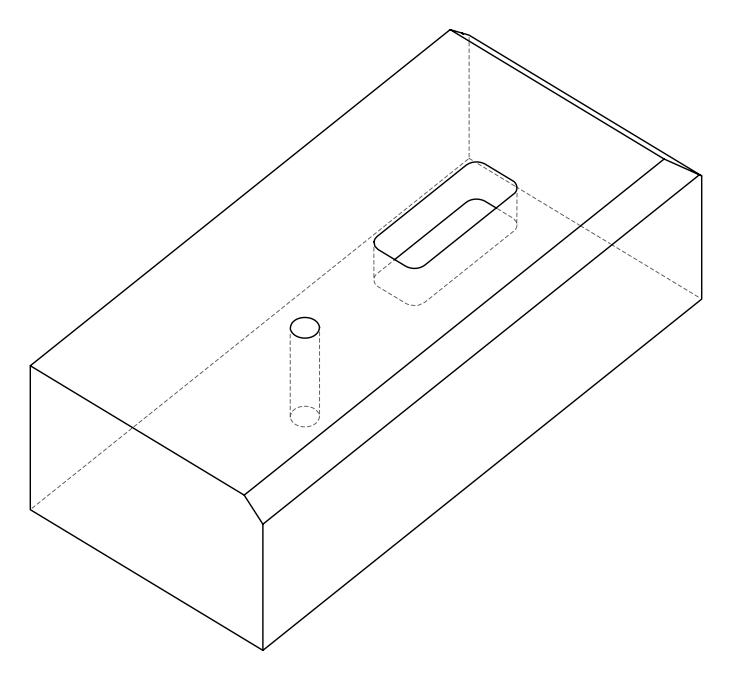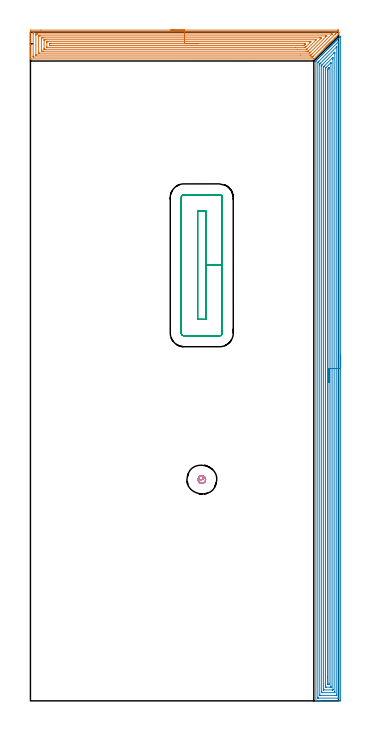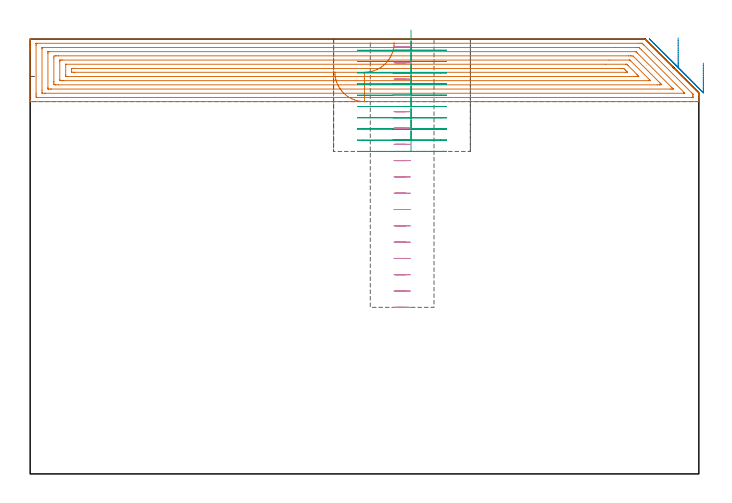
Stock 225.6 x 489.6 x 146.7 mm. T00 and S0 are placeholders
(PLAN: 4 operations, 1 tool changes, 53.1 min)
(1 AREA_MILL | FG_CHAMFER_SURFACE | UGT0205_001 | 14.24 min | 50179 mm3)
(2 AREA_MILL_1 | FG_CHAMFER_SURFACE_1 | UGT0205_001 | 27.02 min | 77769 mm3)
(3 MILL_RECTANGULAR_POCKET | POCKET_RECTANGULAR_STRAIGHT | NXT0201_012 | Follow Part, ap 4, ae 75% | 10.02 min | 205082 mm3)
(4 MILL_BLIND_HOLE_FROM_SOLID_MATERIAL | STEP1POCKET | NXT0201_012 | Spiral | 1.85 min | 32848 mm3)
(TOOL UGT0205_001 | Chamfer Mill 20 x 3 x 45 deg. | D20 FL50 Z2)
(TOOL NXT0201_012 | ENDMILL 16mm [2P460-1600-NA 1630] | D16 FL38 Z6)
(OP 1 AREA_MILL)
G17 G21 G94 G90
T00 M6
G54
G17 G0 G90 X102.8 Y491.1 S1061 M3
G43 Z156.7 H0
Z135.6
G94 G1 X102.838 Z134.728 F250.
X102.952 Z133.864
X103.141 Z133.012
X103.403 Z132.18
X103.737 Z131.374
X104.14 Z130.6
X104.609 Z129.864
X105.14 Z129.172
X105.729 Z128.529
X106.372 Z127.94
X107.064 Z127.409
X107.8 Z126.94
X108.574 Z126.537
X109.38 Z126.203
X110.212 Z125.941
X111.064 Z125.752
X111.928 Z125.638
X112.8 Z125.6
X224.975
X225.205 Y491.098 Z125.602
X225.597 Y491.091 Z125.606
X225.6 Y491.019 Z125.678
Y489.79 Z126.906
Y489.09 Z127.61
Y488.73 Z127.97
Y488.125 Z128.574
X225.599 Y488.099 Z128.599
X222.729 Y485.229 Z131.47
X220.368 Y482.868 Z133.832
X220.251 Y482.75 Z133.947
X220.208 Y482.707 Z133.991
X219.527 Y482.027 Z134.673
X219.371 Y481.87 Z134.827
X219.314 Y481.813 Z134.885
X218.686 Y481.186 Z135.514
X218.492 Y480.99 Z135.706
X217.845 Y480.345 Z136.355
X217.612 Y480.11 Z136.586
X217.005 Y479.505 Z137.195
X216.931 Y479.43 Z137.269
X216.732 Y479.23 Z137.466
X216.164 Y478.664 Z138.036
X216.037 Y478.536 Z138.162
X215.852 Y478.35 Z138.346
X215.323 Y477.823 Z138.877
X214.972 Y477.47 Z139.226
X207.877 Y470.376 Z146.322
X207.635 Y470.134 Z146.559
X207.494 Y469.998 Z146.682
X207.099 Y470. Z146.7
X0.178
X0.001 Y469.996 Z146.694
X0. Y470.343 Z146.357
Y470.61 Z146.089
Y471.31 Z145.384
Y472.54 Z144.156
Y473.07 Z143.624
Y473.685 Z143.01
Y490.669 Z126.028
X0.002 Y490.937 Z125.761
X0.01 Y491.092 Z125.606
X0.167 Y491.099 Z125.599
X7.636 Y491.1 Z125.6
X112.8
Y489.686 Z127.014
X223.294 Y489.685 Z127.015
X223.557 Y489.68 Z127.02
X223.584 Y489.679 Z127.021
X223.59 Y489.663 Z127.037
X223.596 Y489.63 Z127.071
X223.598 Y489.596 Z127.104
X223.6 Y489.384 Z127.316
X223.599 Y488.91 Z127.79
X223.597 Y488.707 Z127.993
X223.594 Y488.605 Z128.095
X223.59 Y488.556 Z128.144
X223.571 Y488.532 Z128.168
X223.188 Y488.138 Z128.562
X223.133 Y488.083 Z128.617
X207.099 Y472.048 Z144.652
X206.726 Y471.678 Z145.022
X206.549 Y471.506 Z145.194
X206.483 Y471.445 Z145.255
X206.447 Y471.421 Z145.279
X206.402 Y471.419 Z145.281
X206.205 Y471.416 Z145.284
X206.099 Y471.415 Z145.285
X205.311 Y471.414 Z145.286
X2.306 Y471.415 Z145.285
X2.043 Y471.42 Z145.28
X2.016 Y471.421 Z145.279
X2.01 Y471.437 Z145.263
X2.004 Y471.47 Z145.23
X2.002 Y471.504 Z145.196
X2. Y471.716 Z144.984
Y472.19 Z144.51
Y488.435 Z128.265
X2.003 Y488.91 Z127.79
X2.009 Y489.307 Z127.393
X2.028 Y489.679 Z127.021
X2.412 Y489.684 Z127.016
X2.518 Y489.685 Z127.015
X112.8 Y489.686 Z127.014
Y488.272 Z128.428
X220.506 Y488.271 Z128.429
X220.752 Y488.27 Z128.43
X220.821 Y488.268 Z128.432
X220.848 Y488.266 Z128.434
X220.802 Y488.213 Z128.487
X220.69 Y488.091 Z128.609
X220.63 Y488.03 Z128.67
X220.569 Y487.968 Z128.732
X206.205 Y473.604 Z143.096
X205.669 Y473.07 Z143.63
X205.489 Y472.895 Z143.805
X205.427 Y472.838 Z143.862
X205.311 Y472.836 Z143.864
X204.662 Y472.829 Z143.871
X197.54 Y472.828 Z143.872
X4.2 Y472.829 Z143.871
X4.118 Y472.83 Z143.87
X4.053 Y472.832 Z143.868
X4.018 Y472.835 Z143.865
X4.01 Y472.874 Z143.826
X4.004 Y473.07 Z143.63
X4.001 Y473.267 Z143.433
X4. Y487.346 Z129.354
X4.005 Y488.03 Z128.67
X4.008 Y488.219 Z128.481
X4.024 Y488.265 Z128.435
X4.078 Y488.267 Z128.433
X4.2 Y488.269 Z128.431
X4.848 Y488.271 Z128.429
X5.094 Y488.272 Z128.428
X112.8
Y486.857 Z129.843
X216.037
X216.335 Y486.856 Z129.844
X216.825 Y486.852 Z129.848
X216.931 Y486.85 Z129.85
X216.944 Y486.804 Z129.896
X216.931 Y486.784 Z129.916
X216.673 Y486.523 Z130.177
X216.421 Y486.27 Z130.43
X204.981 Y474.83 Z141.87
X204.7 Y474.552 Z142.148
X204.417 Y474.275 Z142.425
X204.376 Y474.249 Z142.451
X204.342 Y474.247 Z142.453
X204.269 Y474.245 Z142.455
X204.12 Y474.243 Z142.457
X6.584
X6.141 Y474.245 Z142.455
X6.05 Y474.247 Z142.453
X6.014 Y474.249 Z142.451
X6.01 Y474.291 Z142.409
X6.006 Y474.396 Z142.304
X6. Y474.818 Z141.882
Y486.258 Z130.442
X6.007 Y486.703 Z129.997
X6.01 Y486.811 Z129.889
X6.022 Y486.851 Z129.849
X6.086 Y486.852 Z129.848
X6.287 Y486.855 Z129.845
X6.881 Y486.857 Z129.843
X7.178
X112.8
Y485.443 Z131.257
X211.568
X212.41 Y485.44 Z131.26
X212.462 Y485.438 Z131.262
X213.08 Y485.39 Z131.31
X212.776 Y485.08 Z131.62
X212.462 Y484.76 Z131.94
X203.523 Y475.823 Z140.877
X203.465 Y475.768 Z140.932
X203.4 Y475.71 Z140.99
X202.68 Y475.661 Z141.039
X202.63 Y475.659 Z141.041
X201.79 Y475.657 Z141.043
X9.563
X8.721 Y475.659 Z141.041
X8.669 Y475.662 Z141.038
X8.01 Y475.71 Z140.99
X8.001 Y476.368 Z140.332
X8. Y484.288 Z132.412
X8.001 Y484.51 Z132.19
X8.004 Y485.165 Z131.535
X8.01 Y485.39 Z131.31
X8.62 Y485.438 Z131.262
X8.669 Y485.44 Z131.26
X9.509 Y485.443 Z131.257
X112.8
Y484.029 Z132.671
X208.742 Y484.028 Z132.672
X208.886 Y484.027 Z132.673
X209.239 Y484.022 Z132.678
X209.039 Y483.799 Z132.901
X208.886 Y483.634 Z133.066
X202.63 Y477.377 Z139.323
X202.359 Y477.115 Z139.585
X202.319 Y477.078 Z139.622
X202.263 Y477.075 Z139.625
X202.14 Y477.072 Z139.628
X195.326 Y477.071 Z139.629
X10.862
X10.457 Y477.073 Z139.627
X10.052 Y477.078 Z139.622
X10.01 Y477.08 Z139.62
X10.005 Y477.121 Z139.579
X10.001 Y477.2 Z139.5
X10. Y477.32 Z139.38
Y477.47 Z139.23
Y483.63 Z133.07
X10.002 Y483.855 Z132.845
X10.006 Y483.967 Z132.733
X10.01 Y484.017 Z132.683
X10.058 Y484.022 Z132.678
X10.457 Y484.027 Z132.673
X10.945 Y484.029 Z132.671
X11.351
X112.8
Y482.615 Z134.085
X204.555 Y482.614 Z134.086
X205.102 Y482.61 Z134.09
X205.311 Y482.608 Z134.092
X205.33 Y482.539 Z134.161
X205.311 Y482.513 Z134.187
X204.989 Y482.187 Z134.513
X204.673 Y481.87 Z134.83
X201.736 Y478.933 Z137.767
X201.441 Y478.641 Z138.059
X201.352 Y478.556 Z138.144
X201.298 Y478.507 Z138.193
X201.264 Y478.492 Z138.208
X201.22 Y478.491 Z138.209
X200.842 Y478.486 Z138.214
X194.11 Y478.485 Z138.215
X12.244 Y478.486 Z138.214
X12.106 Y478.487 Z138.213
X12.045 Y478.49 Z138.21
X12.019 Y478.492 Z138.208
X12.01 Y478.501 Z138.199
X12.006 Y478.524 Z138.176
X12.001 Y478.589 Z138.111
Y482.11 Z134.59
X12.005 Y482.351 Z134.349
X12.01 Y482.511 Z134.189
X12.018 Y482.608 Z134.092
X12.056 Y482.61 Z134.09
X12.244 Y482.613 Z134.087
X12.382 Y482.614 Z134.086
X112.8 Y482.615 Z134.085
Y481.2 Z135.5
X200.842
X201.524 Y481.199 Z135.501
X201.527 Y481.196 Z135.504
X201.532 Y481.191 Z135.509
X201.339 Y480.99 Z135.71
X201.094 Y480.742 Z135.958
X200.842 Y480.488 Z136.212
X200.651 Y480.298 Z136.402
X200.459 Y480.11 Z136.59
X200.286 Y479.945 Z136.755
X200.229 Y479.906 Z136.794
X200.158 Y479.903 Z136.797
X199.948 Y479.901 Z136.799
X199.268 Y479.9 Z136.8
X199.054
X14.926
X14.242 Y479.903 Z136.797
X14.032 Y479.907 Z136.793
X14.004 Y480.11 Z136.59
X14.001 Y480.14 Z136.56
X14.002 Y480.99 Z135.71
X14.003 Y481.019 Z135.681
X14.032 Y481.193 Z135.507
X14.713 Y481.199 Z135.501
X14.926 Y481.2 Z135.5
X112.8
X113.672 Z135.538
X114.537 Z135.651
X115.388 Z135.84
X116.22 Z136.103
X117.026 Z136.436
X117.8 Z136.839
X118.536 Z137.308
X119.228 Z137.839
X119.871 Z138.428
X120.46 Z139.072
X120.992 Z139.764
X121.46 Z140.5
X121.863 Z141.273
X122.197 Z142.079
X122.459 Z142.911
X122.648 Z143.763
X122.762 Z144.628
X122.8 Z145.5
G0 Z156.7
M5
M2
(OP 2 AREA_MILL_1)
G17 G21 G94 G90
T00 M6
G54
G17 G0 G90 X227.1 Y253.3 S1061 M3
G43 Z156.7 H0
Z138.6
G94 G1 Y253.262 Z137.728 F250.
Y253.148 Z136.863
Y252.959 Z136.012
Y252.697 Z135.18
Y252.363 Z134.374
Y251.96 Z133.6
Y251.492 Z132.864
Y250.96 Z132.172
Y250.371 Z131.529
Y249.728 Z130.94
Y249.036 Z130.408
Y248.3 Z129.94
Y247.526 Z129.537
Y246.72 Z129.203
Y245.888 Z128.941
Y245.037 Z128.752
Y244.172 Z128.638
Y243.3 Z128.6
Y0.931
X227.099 Y0.625 Z128.601
X227.093 Y0.044 Z128.604
X227.092 Y0.008 Z128.606
X226.515 Y0.004 Z129.183
X225.892 Y0. Z129.806
X212.258 Z143.436
X210.831 Z144.865
X210.476 Z145.219
X209.466 Z146.234
X209.056 Z146.636
X209.008 Z146.683
X209.003 Y0.006 Z146.688
X209. Y0.177 Z146.7
Y468.099
X209.006 Y468.502 Z146.692
X209.096 Y468.597 Z146.602
X209.585 Y469.087 Z146.111
X209.79 Y469.29 Z145.909
X209.861 Y469.361 Z145.839
X210.476 Y469.978 Z145.22
X210.684 Y470.184 Z145.015
X210.743 Y470.244 Z144.956
X211.367 Y470.869 Z144.329
X211.578 Y471.078 Z144.121
X211.626 Y471.126 Z144.074
X212.258 Y471.76 Z143.438
X212.472 Y471.972 Z143.228
X212.509 Y472.009 Z143.191
X213.149 Y472.651 Z142.547
X213.391 Y472.891 Z142.309
X213.525 Y473.025 Z142.175
X214.04 Y473.542 Z141.656
X214.274 Y473.774 Z141.426
X214.931 Y474.433 Z140.765
X215.153 Y474.653 Z140.547
X215.822 Y475.324 Z139.874
X216.039 Y475.539 Z139.661
X216.714 Y476.215 Z138.983
X216.922 Y476.422 Z138.778
X217.605 Y477.106 Z138.092
X217.805 Y477.305 Z137.895
X217.835 Y477.335 Z137.865
X218.496 Y477.997 Z137.201
X218.56 Y478.061 Z137.139
X218.728 Y478.229 Z136.971
X218.793 Y478.294 Z136.904
X218.856 Y478.357 Z136.843
X219.026 Y478.527 Z136.673
X219.09 Y478.591 Z136.607
X219.152 Y478.653 Z136.547
X219.324 Y478.825 Z136.375
X219.387 Y478.888 Z136.31
X219.449 Y478.949 Z136.25
X219.622 Y479.123 Z136.077
X219.684 Y479.185 Z136.013
X219.745 Y479.245 Z135.954
X219.92 Y479.421 Z135.779
X219.981 Y479.482 Z135.716
X220.041 Y479.541 Z135.658
X220.218 Y479.718 Z135.481
X220.278 Y479.779 Z135.419
X220.337 Y479.837 Z135.362
X220.516 Y480.016 Z135.183
X220.575 Y480.076 Z135.122
X220.633 Y480.133 Z135.066
X220.814 Y480.314 Z134.885
X220.872 Y480.373 Z134.825
X220.929 Y480.429 Z134.77
X221.112 Y480.612 Z134.587
X221.169 Y480.67 Z134.528
X221.225 Y480.725 Z134.474
X221.41 Y480.91 Z134.289
X221.466 Y480.967 Z134.231
X221.521 Y481.022 Z134.178
X221.708 Y481.208 Z133.991
X221.763 Y481.264 Z133.934
X221.817 Y481.318 Z133.882
X222.006 Y481.506 Z133.693
X222.06 Y481.561 Z133.637
X222.113 Y481.614 Z133.586
X222.304 Y481.804 Z133.395
X222.357 Y481.858 Z133.34
X222.409 Y481.91 Z133.29
X222.602 Y482.102 Z133.097
X222.654 Y482.155 Z133.043
X222.705 Y482.206 Z132.994
X222.9 Y482.4 Z132.799
X222.951 Y482.452 Z132.746
X223.001 Y482.502 Z132.698
X223.197 Y482.698 Z132.502
X223.248 Y482.749 Z132.449
X223.298 Y482.798 Z132.401
X223.495 Y482.996 Z132.204
X223.545 Y483.046 Z132.152
X223.594 Y483.094 Z132.105
X223.793 Y483.294 Z131.906
X223.842 Y483.343 Z131.855
X223.89 Y483.39 Z131.809
X224.091 Y483.592 Z131.608
X224.139 Y483.64 Z131.558
X224.186 Y483.686 Z131.513
X224.389 Y483.89 Z131.31
X224.436 Y483.937 Z131.261
X224.482 Y483.982 Z131.217
X224.687 Y484.188 Z131.012
X224.733 Y484.234 Z130.964
X224.778 Y484.278 Z130.921
X224.985 Y484.486 Z130.714
X225.03 Y484.531 Z130.668
X225.074 Y484.574 Z130.625
X225.283 Y484.784 Z130.416
X225.327 Y484.828 Z130.371
X225.37 Y484.871 Z130.329
X226.515 Y486.016 Z129.183
X226.632 Y486.132 Z129.068
X226.773 Y486.273 Z128.927
X226.96 Y486.461 Z128.737
X227.074 Y486.571 Z128.623
X227.094 Y486.583 Z128.603
X227.099 Y486.571 Z128.599
X227.1 Y486.367 Z128.6
Y243.3
X225.686 Z130.014
Y2.35
X225.684 Y2.288 Z130.016
X225.679 Y2.164 Z130.021
X225.669 Y2.01 Z130.031
X225.624 Y2.008 Z130.076
X225.143 Y2.001 Z130.557
X210.886 Z144.814
X210.476 Y2.008 Z145.224
X210.425 Y2.01 Z145.275
X210.418 Y2.226 Z145.282
X210.415 Y2.35 Z145.285
Y467.267
X210.416 Y467.329 Z145.284
X210.421 Y467.449 Z145.279
X210.476 Y467.515 Z145.224
X210.764 Y467.81 Z144.936
X211.048 Y468.099 Z144.652
X211.208 Y468.258 Z144.492
X225.487 Y482.537 Z130.213
X225.624 Y482.672 Z130.076
X225.671 Y482.714 Z130.029
X225.679 Y482.72 Z130.021
X225.682 Y482.67 Z130.018
X225.685 Y482.587 Z130.015
X225.686 Y482.462 Z130.014
Y482.4
Y243.3
X224.272 Z131.428
X224.271 Y4.2 Z131.429
X224.27 Y4.092 Z131.43
X224.267 Y4.039 Z131.433
X224.265 Y4.019 Z131.435
X224.24 Y4.01 Z131.46
X224.039 Y4.002 Z131.661
X223.842 Y4.001 Z131.858
X223.15 Y4. Z132.55
X212.258 Y4.001 Z143.442
X212.059 Y4.004 Z143.641
X211.926 Y4.008 Z143.774
X211.835 Y4.014 Z143.865
X211.833 Y4.057 Z143.867
X211.831 Y4.2 Z143.869
X211.829 Y4.631 Z143.871
Y465.417
X211.83 Y465.847 Z143.87
X211.834 Y466.311 Z143.866
X211.835 Y466.414 Z143.865
X211.898 Y466.486 Z143.802
X211.988 Y466.582 Z143.712
X212.258 Y466.858 Z143.442
X224.224 Y478.825 Z131.476
X224.241 Y478.84 Z131.459
X224.251 Y478.847 Z131.449
X224.263 Y478.852 Z131.437
X224.266 Y478.842 Z131.434
X224.268 Y478.825 Z131.432
X224.271 Y478.577 Z131.429
X224.272 Y478.393 Z131.428
Y243.3
X222.857 Z132.843
Y6.882
X222.855 Y6.084 Z132.845
X222.852 Y6.029 Z132.848
X222.85 Y6.01 Z132.85
X222.828 Y6.008 Z132.872
X222.719 Y6.004 Z132.981
X222.499 Y6.001 Z133.201
X213.596 Z142.104
X213.38 Y6.003 Z142.32
X213.273 Y6.008 Z142.427
X213.251 Y6.01 Z142.449
X213.249 Y6.025 Z142.451
X213.246 Y6.066 Z142.454
X213.243 Y6.788 Z142.457
Y6.882
Y464.523
X213.245 Y465.322 Z142.455
X213.247 Y465.369 Z142.453
X213.249 Y465.388 Z142.451
X213.272 Y465.417 Z142.428
X213.654 Y465.804 Z142.046
X214.04 Y466.192 Z141.66
X222.204 Y474.355 Z133.496
X222.284 Y474.433 Z133.416
X222.584 Y474.723 Z133.116
X222.851 Y474.967 Z132.849
X222.856 Y474.45 Z132.844
X222.857 Y474.355 Z132.843
Y243.3
X221.443 Z134.257
X221.442 Y8.395 Z134.258
X221.439 Y8.119 Z134.261
X221.436 Y8.041 Z134.264
X221.433 Y8.009 Z134.267
X221.418 Y8.007 Z134.282
X221.335 Y8.003 Z134.365
X221.169 Y8.001 Z134.531
X220.945 Y8. Z134.755
X214.931 Y8.001 Z140.769
X214.704 Y8.004 Z140.996
X214.667 Y8.01 Z141.033
X214.664 Y8.019 Z141.036
X214.66 Y8.047 Z141.04
X214.657 Y8.669 Z141.043
Y8.945
X214.658 Y463.63 Z141.042
X214.659 Y463.903 Z141.041
X214.664 Y464.214 Z141.036
X214.672 Y464.362 Z141.028
X214.823 Y464.523 Z140.877
X214.877 Y464.578 Z140.823
X214.931 Y464.633 Z140.769
X221.169 Y470.87 Z134.531
X221.214 Y470.914 Z134.486
X221.306 Y470.999 Z134.394
X221.437 Y471.116 Z134.263
X221.438 Y471.055 Z134.262
X221.441 Y470.78 Z134.259
X221.443 Y470.505 Z134.257
Y469.886
Y243.3
X220.029 Z135.671
Y10.457
X220.027 Y10.135 Z135.673
X220.025 Y10.055 Z135.675
X220.022 Y10.018 Z135.678
X220.017 Y10.01 Z135.683
X219.993 Y10.007 Z135.707
X219.841 Y10.001 Z135.859
X216.714 Z138.986
X216.275 Y10.003 Z139.425
X216.108 Y10.01 Z139.592
X216.078 Y10.019 Z139.622
X216.076 Y10.077 Z139.624
X216.073 Y10.206 Z139.627
X216.072 Y10.457 Z139.628
X216.071 Y11.101 Z139.629
Y462.736
X216.073 Y463.058 Z139.627
X216.075 Y463.219 Z139.625
X216.078 Y463.298 Z139.622
X216.086 Y463.326 Z139.614
X216.104 Y463.347 Z139.596
X216.378 Y463.63 Z139.322
X219.67 Y466.921 Z136.03
X219.957 Y467.205 Z135.743
X219.976 Y467.217 Z135.724
X220.022 Y467.205 Z135.678
X220.025 Y466.936 Z135.675
X220.028 Y466.561 Z135.672
X220.029 Y243.3 Z135.671
X218.615 Z137.085
Y13.019
X218.613 Y12.245 Z137.087
X218.612 Y12.128 Z137.088
X218.608 Y12.015 Z137.092
X218.496 Y12.01 Z137.204
X217.847 Y12.002 Z137.853
X217.605 Y12.004 Z138.095
X217.524 Y12.007 Z138.176
X217.499 Y12.009 Z138.201
X217.492 Y12.047 Z138.208
X217.489 Y12.125 Z138.211
X217.486 Y12.245 Z138.214
X217.485 Y17.524 Z138.215
X217.486 Y461.842 Z138.214
X217.487 Y461.96 Z138.213
X217.49 Y462.081 Z138.21
X217.499 Y462.289 Z138.201
X217.605 Y462.402 Z138.095
X217.769 Y462.57 Z137.931
X217.933 Y462.736 Z137.767
X218.215 Y463.017 Z137.485
X218.496 Y463.298 Z137.204
X218.59 Y463.39 Z137.11
X218.606 Y463.403 Z137.094
X218.607 Z137.093
X218.61 Y463.381 Z137.09
X218.613 Y463.254 Z137.087
X218.614 Y463.095 Z137.086
X218.615 Y462.855 Z137.085
Y243.3
Y242.428 Z137.123
Y241.564 Z137.237
Y240.712 Z137.426
Y239.88 Z137.688
Y239.074 Z138.022
Y238.3 Z138.425
Y237.564 Z138.894
Y236.872 Z139.425
Y236.229 Z140.014
Y235.64 Z140.657
Y235.109 Z141.35
Y234.64 Z142.085
Y234.237 Z142.859
Y233.903 Z143.665
Y233.641 Z144.497
Y233.452 Z145.349
Y233.338 Z146.214
Y233.3 Z147.085
G0 Z156.7
M5
M2
(OP 3 MILL_RECTANGULAR_POCKET)
G17 G21 G94 G90
T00 M6
G54
G17 G0 G90 X128.5 Y293.559 S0 M3
G43 Z156.7 H1
Z149.7
G94 G1 Y318.9 Z142.91 F250.
Y358.5 F500.
X122.4
Y279.3
X128.5
Y318.9
X140.5
Y368.5
G3 X138.5 Y370.5 R2.
G1 X112.4
G3 X110.4 Y368.5 R2.
G1 Y269.3
G3 X112.4 Y267.3 R2.
G1 X138.5
G3 X140.5 Y269.3 R2.
G1 Y318.9
Y319.9
G0 X128.5 Y293.559 Z145.91
G1 Y318.9 Z139.12 F250.
Y358.5 F500.
X122.4
Y279.3
X128.5
Y318.9
X140.5
Y368.5
G3 X138.5 Y370.5 R2.
G1 X112.4
G3 X110.4 Y368.5 R2.
G1 Y269.3
G3 X112.4 Y267.3 R2.
G1 X138.5
G3 X140.5 Y269.3 R2.
G1 Y318.9
Y319.9
G0 X128.5 Y293.559 Z142.12
G1 Y318.9 Z135.33 F250.
Y358.5 F500.
X122.4
Y279.3
X128.5
Y318.9
X140.5
Y368.5
G3 X138.5 Y370.5 R2.
G1 X112.4
G3 X110.4 Y368.5 R2.
G1 Y269.3
G3 X112.4 Y267.3 R2.
G1 X138.5
G3 X140.5 Y269.3 R2.
G1 Y318.9
Y319.9
G0 X128.5 Y293.559 Z138.33
G1 Y318.9 Z131.54 F250.
Y358.5 F500.
X122.4
Y279.3
X128.5
Y318.9
X140.5
Y368.5
G3 X138.5 Y370.5 R2.
G1 X112.4
G3 X110.4 Y368.5 R2.
G1 Y269.3
G3 X112.4 Y267.3 R2.
G1 X138.5
G3 X140.5 Y269.3 R2.
G1 Y318.9
Y319.9
G0 X128.5 Y293.559 Z134.54
G1 Y318.9 Z127.75 F250.
Y358.5 F500.
X122.4
Y279.3
X128.5
Y318.9
X140.5
Y368.5
G3 X138.5 Y370.5 R2.
G1 X112.4
G3 X110.4 Y368.5 R2.
G1 Y269.3
G3 X112.4 Y267.3 R2.
G1 X138.5
G3 X140.5 Y269.3 R2.
G1 Y318.9
Y319.9
G0 X128.5 Y293.559 Z130.75
G1 Y318.9 Z123.96 F250.
Y358.5 F500.
X122.4
Y279.3
X128.5
Y318.9
X140.5
Y368.5
G3 X138.5 Y370.5 R2.
G1 X112.4
G3 X110.4 Y368.5 R2.
G1 Y269.3
G3 X112.4 Y267.3 R2.
G1 X138.5
G3 X140.5 Y269.3 R2.
G1 Y318.9
Y319.9
G0 X128.5 Y293.559 Z126.96
G1 Y318.9 Z120.17 F250.
Y358.5 F500.
X122.4
Y279.3
X128.5
Y318.9
X140.5
Y368.5
G3 X138.5 Y370.5 R2.
G1 X112.4
G3 X110.4 Y368.5 R2.
G1 Y269.3
G3 X112.4 Y267.3 R2.
G1 X138.5
G3 X140.5 Y269.3 R2.
G1 Y318.9
Y319.9
G0 X128.5 Y293.559 Z123.17
G1 Y318.9 Z116.38 F250.
Y358.5 F500.
X122.4
Y279.3
X128.5
Y318.9
X140.5
Y368.5
G3 X138.5 Y370.5 R2.
G1 X112.4
G3 X110.4 Y368.5 R2.
G1 Y269.3
G3 X112.4 Y267.3 R2.
G1 X138.5
G3 X140.5 Y269.3 R2.
G1 Y318.9
Y319.9
G0 X128.5 Y293.559 Z119.38
G1 Y318.9 Z112.59 F250.
Y358.5 F500.
X122.4
Y279.3
X128.5
Y318.9
X140.5
Y368.5
G3 X138.5 Y370.5 R2.
G1 X112.4
G3 X110.4 Y368.5 R2.
G1 Y269.3
G3 X112.4 Y267.3 R2.
G1 X138.5
G3 X140.5 Y269.3 R2.
G1 Y318.9
Y319.9
G0 X128.5 Y293.559 Z115.59
G1 Y318.9 Z108.8 F250.
Y358.5 F500.
X122.4
Y279.3
X128.5
Y318.9
X140.5
Y368.5
G3 X138.5 Y370.5 R2.
G1 X112.4
G3 X110.4 Y368.5 R2.
G1 Y269.3
G3 X112.4 Y267.3 R2.
G1 X138.5
G3 X140.5 Y269.3 R2.
G1 Y318.9
Y319.9
G0 Z156.7
M5
M2
(OP 4 MILL_BLIND_HOLE_FROM_SOLID_MATERIAL)
G17 G21 G94 G90
T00 M6
G54
G17 G0 G90 X125.5 Y162. S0 M3
G43 Z156.7 H1
Z144.2
G94 G3 X126.458 Y163.792 R1.152 F250.
X123.972 Y164.287 R1.792
X123.213 Y160.472 R2.75
X123.972 Y164.287 R-2.75
X123.593 Y162.379 R1.375
X125.5 Y162. R1.375
G0 Z138.7
G3 X126.458 Y163.792 R1.152
X123.972 Y164.287 R1.792
X123.213 Y160.472 R2.75
X123.972 Y164.287 R-2.75
X123.593 Y162.379 R1.375
X125.5 Y162. R1.375
G0 Z133.2
G3 X126.458 Y163.792 R1.152
X123.972 Y164.287 R1.792
X123.213 Y160.472 R2.75
X123.972 Y164.287 R-2.75
X123.593 Y162.379 R1.375
X125.5 Y162. R1.375
G0 Z127.7
G3 X126.458 Y163.792 R1.152
X123.972 Y164.287 R1.792
X123.213 Y160.472 R2.75
X123.972 Y164.287 R-2.75
X123.593 Y162.379 R1.375
X125.5 Y162. R1.375
G0 Z122.2
G3 X126.458 Y163.792 R1.152
X123.972 Y164.287 R1.792
X123.213 Y160.472 R2.75
X123.972 Y164.287 R-2.75
X123.593 Y162.379 R1.375
X125.5 Y162. R1.375
G0 Z116.7
G3 X126.458 Y163.792 R1.152
X123.972 Y164.287 R1.792
X123.213 Y160.472 R2.75
X123.972 Y164.287 R-2.75
X123.593 Y162.379 R1.375
X125.5 Y162. R1.375
G0 Z111.2
G3 X126.458 Y163.792 R1.152
X123.972 Y164.287 R1.792
X123.213 Y160.472 R2.75
X123.972 Y164.287 R-2.75
X123.593 Y162.379 R1.375
X125.5 Y162. R1.375
G0 Z105.7
G3 X126.458 Y163.792 R1.152
X123.972 Y164.287 R1.792
X123.213 Y160.472 R2.75
X123.972 Y164.287 R-2.75
X123.593 Y162.379 R1.375
X125.5 Y162. R1.375
G0 Z100.2
G3 X126.458 Y163.792 R1.152
X123.972 Y164.287 R1.792
X123.213 Y160.472 R2.75
X123.972 Y164.287 R-2.75
X123.593 Y162.379 R1.375
X125.5 Y162. R1.375
G0 Z94.7
G3 X126.458 Y163.792 R1.152
X123.972 Y164.287 R1.792
X123.213 Y160.472 R2.75
X123.972 Y164.287 R-2.75
X123.593 Y162.379 R1.375
X125.5 Y162. R1.375
G0 Z89.2
G3 X126.458 Y163.792 R1.152
X123.972 Y164.287 R1.792
X123.213 Y160.472 R2.75
X123.972 Y164.287 R-2.75
X123.593 Y162.379 R1.375
X125.5 Y162. R1.375
G0 Z83.7
G3 X126.458 Y163.792 R1.152
X123.972 Y164.287 R1.792
X123.213 Y160.472 R2.75
X123.972 Y164.287 R-2.75
X123.593 Y162.379 R1.375
X125.5 Y162. R1.375
G0 Z78.2
G3 X126.458 Y163.792 R1.152
X123.972 Y164.287 R1.792
X123.213 Y160.472 R2.75
X123.972 Y164.287 R-2.75
X123.593 Y162.379 R1.375
X125.5 Y162. R1.375
G0 Z72.7
G3 X126.458 Y163.792 R1.152
X123.972 Y164.287 R1.792
X123.213 Y160.472 R2.75
X123.972 Y164.287 R-2.75
X123.593 Y162.379 R1.375
X125.5 Y162. R1.375
G0 Z67.2
G3 X126.458 Y163.792 R1.152
X123.972 Y164.287 R1.792
X123.213 Y160.472 R2.75
X123.972 Y164.287 R-2.75
X123.593 Y162.379 R1.375
X125.5 Y162. R1.375
G0 Z61.7
G3 X126.458 Y163.792 R1.152
X123.972 Y164.287 R1.792
X123.213 Y160.472 R2.75
X123.972 Y164.287 R-2.75
X123.593 Y162.379 R1.375
X125.5 Y162. R1.375
G0 Z56.2
G3 X126.458 Y163.792 R1.152
X123.972 Y164.287 R1.792
X123.213 Y160.472 R2.75
X123.972 Y164.287 R-2.75
X123.593 Y162.379 R1.375
X125.5 Y162. R1.375
G0 Z156.7
M5
M2
